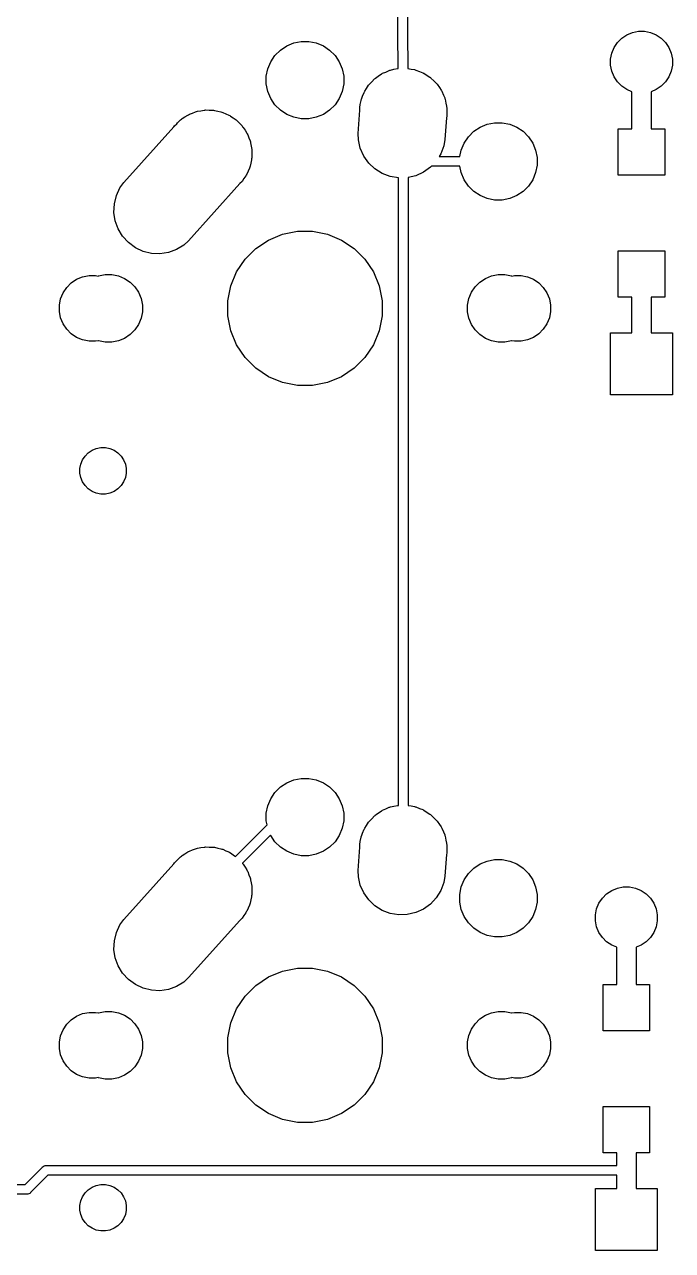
# Model space of a CAD drawing. Extents: x 53 to 306, y -113 to -54.
# Drawn here: x 130.86 to 147.61, y -110.08 to -78.39 of the extents above; entities that cross this region are included whole.
import ezdxf

# ---------------------------------------------------------------- set-up
doc = ezdxf.new("R2010")
doc.units = 0
doc.layers.add('BLACK', color=7, linetype='CONTINUOUS')

msp = doc.modelspace()

# ---------------------------------------------------------------- linework, layer by layer
at = {"layer": 'BLACK', "linetype": 'CONTINUOUS'}
for p, q in [((140.519, -79.5234), (140.501, -76.9581)), ((140.751, -76.9117), (140.769, -79.5213)), ((146.433, -78.652), (146.579, -78.5917)), ((146.579, -78.5917), (146.733, -78.561)), ((146.733, -78.561), (146.891, -78.561)), ((146.891, -78.561), (147.045, -78.5917)), ((147.045, -78.5917), (147.191, -78.652)), ((137.638, -78.9388), (137.82, -78.8634)), ((137.82, -78.8634), (138.014, -78.825)), ((138.014, -78.825), (138.21, -78.825)), ((138.21, -78.825), (138.404, -78.8634)), ((138.404, -78.8634), (138.586, -78.9388)), ((146.103, -78.9821), (146.191, -78.851)), ((146.191, -78.851), (146.302, -78.7396)), ((146.302, -78.7396), (146.433, -78.652)), ((147.191, -78.652), (147.322, -78.7396)), ((147.322, -78.7396), (147.433, -78.851)), ((147.433, -78.851), (147.521, -78.9821)), ((137.226, -79.3513), (137.335, -79.1875)), ((137.335, -79.1875), (137.475, -79.0482)), ((137.475, -79.0482), (137.638, -78.9388)), ((138.586, -78.9388), (138.749, -79.0482)), ((138.749, -79.0482), (138.889, -79.1875)), ((138.889, -79.1875), (138.998, -79.3513)), ((146.012, -79.2822), (146.043, -79.1276)), ((146.043, -79.1276), (146.103, -78.9821)), ((147.521, -78.9821), (147.581, -79.1276)), ((147.581, -79.1276), (147.612, -79.2822)), ((137.112, -79.7265), (137.15, -79.5333)), ((137.15, -79.5333), (137.226, -79.3513)), ((138.998, -79.3513), (139.074, -79.5333)), ((139.074, -79.5333), (139.112, -79.7265)), ((140.324, -79.5632), (140.412, -79.5458)), ((140.412, -79.5458), (140.507, -79.5238)), ((140.507, -79.5238), (140.519, -79.5234)), ((140.769, -79.5213), (140.856, -79.5386)), ((140.856, -79.5386), (140.947, -79.5538)), ((146.012, -79.4398), (146.012, -79.2822)), ((146.043, -79.5944), (146.012, -79.4398)), ((147.612, -79.4398), (147.581, -79.5944)), ((147.612, -79.2822), (147.612, -79.4398)), ((137.112, -79.9235), (137.112, -79.7265)), ((139.112, -79.7265), (139.112, -79.9235)), ((139.836, -79.8698), (139.908, -79.7931)), ((139.908, -79.7931), (139.924, -79.782)), ((139.924, -79.782), (139.935, -79.7712)), ((139.935, -79.7712), (140.005, -79.7244)), ((140.005, -79.7244), (140.089, -79.6645)), ((140.089, -79.6645), (140.106, -79.6568)), ((140.106, -79.6568), (140.119, -79.648)), ((140.119, -79.648), (140.199, -79.6149)), ((140.199, -79.6149), (140.291, -79.5736)), ((140.291, -79.5736), (140.309, -79.5695)), ((140.309, -79.5695), (140.324, -79.5632)), ((140.947, -79.5538), (140.963, -79.5597)), ((140.963, -79.5597), (140.98, -79.5632)), ((140.98, -79.5632), (141.071, -79.6009)), ((141.071, -79.6009), (141.154, -79.6324)), ((141.154, -79.6324), (141.168, -79.641)), ((141.168, -79.641), (141.185, -79.648)), ((141.185, -79.648), (141.269, -79.7042)), ((141.269, -79.7042), (141.342, -79.7499)), ((141.342, -79.7499), (141.353, -79.7607)), ((141.353, -79.7607), (141.369, -79.7712)), ((141.369, -79.7712), (141.442, -79.8444)), ((141.442, -79.8444), (141.503, -79.9018)), ((146.103, -79.7399), (146.043, -79.5944)), ((146.191, -79.871), (146.103, -79.7399)), ((147.521, -79.7399), (147.433, -79.871)), ((147.581, -79.5944), (147.521, -79.7399)), ((137.15, -80.1167), (137.112, -79.9235)), ((137.226, -80.2987), (137.15, -80.1167)), ((139.074, -80.1167), (138.998, -80.2987)), ((139.112, -79.9235), (139.074, -80.1167)), ((139.601, -80.2436), (139.639, -80.1423)), ((139.639, -80.1423), (139.649, -80.1256)), ((139.649, -80.1256), (139.655, -80.1121)), ((139.655, -80.1121), (139.7, -80.0452)), ((139.7, -80.0452), (139.757, -79.9545)), ((139.757, -79.9545), (139.77, -79.9403)), ((139.77, -79.9403), (139.778, -79.9279)), ((139.778, -79.9279), (139.836, -79.8698)), ((141.503, -79.9018), (141.512, -79.9143)), ((141.512, -79.9143), (141.526, -79.9279)), ((141.526, -79.9279), (141.585, -80.0157)), ((141.585, -80.0157), (141.632, -80.0823)), ((141.632, -80.0823), (141.638, -80.0959)), ((141.638, -80.0959), (141.649, -80.1121)), ((141.649, -80.1121), (141.69, -80.2113)), ((146.302, -79.9824), (146.191, -79.871)), ((146.433, -80.07), (146.302, -79.9824)), ((146.562, -80.1234), (146.433, -80.07)), ((146.562, -81.086), (146.562, -80.1234)), ((147.191, -80.07), (147.062, -80.1234)), ((147.062, -80.1234), (147.062, -81.086)), ((147.322, -79.9824), (147.191, -80.07)), ((147.433, -79.871), (147.322, -79.9824)), ((137.335, -80.4625), (137.226, -80.2987)), ((137.475, -80.6018), (137.335, -80.4625)), ((138.889, -80.4625), (138.749, -80.6018)), ((138.998, -80.2987), (138.889, -80.4625)), ((139.527, -80.5342), (139.542, -80.457)), ((139.542, -80.457), (139.56, -80.3495)), ((139.56, -80.3495), (139.567, -80.331)), ((139.567, -80.331), (139.57, -80.3169)), ((139.57, -80.3169), (139.601, -80.2436)), ((141.69, -80.2113), (141.723, -80.2844)), ((141.723, -80.2844), (141.726, -80.2986)), ((141.726, -80.2986), (141.734, -80.3169)), ((141.734, -80.3169), (141.755, -80.4233)), ((141.755, -80.4233), (141.773, -80.5003)), ((134.934, -80.8204), (135.008, -80.7757)), ((135.008, -80.7757), (135.079, -80.728)), ((135.079, -80.728), (135.102, -80.7185)), ((135.102, -80.7185), (135.124, -80.7055)), ((135.124, -80.7055), (135.205, -80.6761)), ((135.205, -80.6761), (135.284, -80.6432)), ((135.284, -80.6432), (135.308, -80.6384)), ((135.308, -80.6384), (135.332, -80.6298)), ((135.332, -80.6298), (135.417, -80.6167)), ((135.417, -80.6167), (135.501, -80.6)), ((135.501, -80.6), (135.526, -80.6)), ((135.526, -80.6), (135.551, -80.5962)), ((135.551, -80.5962), (135.637, -80.6)), ((135.637, -80.6), (135.723, -80.6)), ((135.723, -80.6), (135.747, -80.6049)), ((135.747, -80.6049), (135.772, -80.606)), ((135.772, -80.606), (135.856, -80.6265)), ((135.856, -80.6265), (135.94, -80.6432)), ((135.94, -80.6432), (135.963, -80.6528)), ((135.963, -80.6528), (135.987, -80.6587)), ((135.987, -80.6587), (136.065, -80.6951)), ((136.065, -80.6951), (136.145, -80.728)), ((136.145, -80.728), (136.166, -80.7419)), ((136.166, -80.7419), (136.188, -80.7525)), ((136.188, -80.7525), (136.258, -80.8034)), ((136.258, -80.8034), (136.329, -80.8512)), ((137.638, -80.7112), (137.475, -80.6018)), ((137.82, -80.7866), (137.638, -80.7112)), ((138.014, -80.825), (137.82, -80.7866)), ((138.404, -80.7866), (138.21, -80.825)), ((138.586, -80.7112), (138.404, -80.7866)), ((138.749, -80.6018), (138.586, -80.7112)), ((139.486, -81.2036), (139.527, -80.6)), ((139.527, -80.6), (139.527, -80.5342)), ((141.769, -80.7971), (141.731, -81.3567)), ((141.777, -80.7558), (141.769, -80.7971)), ((141.773, -80.5003), (141.773, -80.5147)), ((141.773, -80.5147), (141.777, -80.5342)), ((141.777, -80.5342), (141.777, -80.6433)), ((141.777, -80.6433), (141.778, -80.6663)), ((141.778, -80.6663), (141.777, -80.6765)), ((141.777, -80.6765), (141.777, -80.7558)), ((133.428, -82.4748), (134.721, -81.0333)), ((134.721, -81.0333), (134.738, -81.0079)), ((134.738, -81.0079), (134.795, -80.9512)), ((134.795, -80.9512), (134.812, -80.9325)), ((134.812, -80.9325), (134.834, -80.9118)), ((134.834, -80.9118), (134.895, -80.8512)), ((134.895, -80.8512), (134.916, -80.8373)), ((134.916, -80.8373), (134.934, -80.8204)), ((136.329, -80.8512), (136.347, -80.8688)), ((136.347, -80.8688), (136.367, -80.8836)), ((136.367, -80.8836), (136.425, -80.947)), ((136.425, -80.947), (136.486, -81.0079)), ((136.486, -81.0079), (136.5, -81.0286)), ((136.5, -81.0286), (136.517, -81.047)), ((136.517, -81.047), (136.561, -81.1205)), ((136.561, -81.1205), (136.609, -81.1921)), ((138.21, -80.825), (138.014, -80.825)), ((142.475, -81.1482), (142.638, -81.0388)), ((142.638, -81.0388), (142.82, -80.9634)), ((142.82, -80.9634), (143.014, -80.925)), ((143.014, -80.925), (143.21, -80.925)), ((143.21, -80.925), (143.404, -80.9634)), ((143.404, -80.9634), (143.586, -81.0388)), ((143.586, -81.0388), (143.749, -81.1482)), ((146.212, -82.286), (146.212, -81.086)), ((146.212, -81.086), (146.562, -81.086)), ((147.062, -81.086), (147.412, -81.086)), ((147.412, -81.086), (147.412, -82.286)), ((136.609, -81.1921), (136.619, -81.2152)), ((136.619, -81.2152), (136.631, -81.2365)), ((136.631, -81.2365), (136.661, -81.3172)), ((136.661, -81.3172), (136.694, -81.3969)), ((136.694, -81.3969), (136.699, -81.4214)), ((136.699, -81.4214), (136.707, -81.4448)), ((136.707, -81.4448), (136.72, -81.5296)), ((139.491, -81.3696), (139.486, -81.2036)), ((139.541, -81.5856), (139.491, -81.3696)), ((141.731, -81.3567), (141.703, -81.5204)), ((142.226, -81.4513), (142.335, -81.2875)), ((142.335, -81.2875), (142.475, -81.1482)), ((143.749, -81.1482), (143.889, -81.2875)), ((143.889, -81.2875), (143.998, -81.4513)), ((136.72, -81.5296), (136.737, -81.6142)), ((136.737, -81.6142), (136.737, -81.6392)), ((136.737, -81.6392), (136.741, -81.6639)), ((136.741, -81.6639), (136.737, -81.7495)), ((136.737, -81.7495), (136.737, -81.8358)), ((139.632, -81.7877), (139.541, -81.5856)), ((141.625, -81.7276), (141.579, -81.8)), ((141.703, -81.5204), (141.625, -81.7276)), ((142.117, -81.8), (142.15, -81.6333)), ((142.15, -81.6333), (142.226, -81.4513)), ((143.998, -81.4513), (144.074, -81.6333)), ((144.074, -81.6333), (144.112, -81.8265)), ((136.684, -82.0763), (136.678, -82.1005)), ((136.694, -82.0532), (136.684, -82.0763)), ((136.711, -81.9685), (136.694, -82.0532)), ((136.731, -81.8852), (136.711, -81.9685)), ((136.732, -81.8604), (136.731, -81.8852)), ((136.737, -81.8358), (136.732, -81.8604)), ((139.76, -81.9681), (139.632, -81.7877)), ((139.921, -82.12), (139.76, -81.9681)), ((141.355, -82.0769), (141.175, -82.2055)), ((141.38, -82.05), (141.355, -82.0769)), ((142.117, -82.05), (141.38, -82.05)), ((141.579, -81.8), (142.117, -81.8)), ((142.15, -82.2167), (142.117, -82.05)), ((144.112, -82.0235), (144.074, -82.2167)), ((144.112, -81.8265), (144.112, -82.0235)), ((136.534, -82.3704), (136.486, -82.4421)), ((136.585, -82.3013), (136.534, -82.3704)), ((136.595, -82.2787), (136.585, -82.3013)), ((136.609, -82.2579), (136.595, -82.2787)), ((136.642, -82.1782), (136.609, -82.2579)), ((136.678, -82.1005), (136.642, -82.1782)), ((140.109, -82.2376), (139.921, -82.12)), ((140.317, -82.3162), (140.109, -82.2376)), ((140.527, -82.3515), (140.317, -82.3162)), ((140.527, -98.5728), (140.527, -82.3515)), ((140.973, -82.2964), (140.777, -82.3415)), ((140.777, -82.3415), (140.777, -98.5728)), ((141.175, -82.2055), (140.973, -82.2964)), ((142.226, -82.3987), (142.15, -82.2167)), ((142.335, -82.5625), (142.226, -82.3987)), ((143.998, -82.3987), (143.889, -82.5625)), ((144.074, -82.2167), (143.998, -82.3987)), ((147.412, -82.286), (146.212, -82.286)), ((133.236, -82.8095), (133.329, -82.6087)), ((133.329, -82.6087), (133.428, -82.4748)), ((136.429, -82.4991), (135.102, -83.9774)), ((136.486, -82.4421), (136.429, -82.4991)), ((142.475, -82.7018), (142.335, -82.5625)), ((142.638, -82.8112), (142.475, -82.7018)), ((143.749, -82.7018), (143.586, -82.8112)), ((143.889, -82.5625), (143.749, -82.7018)), ((133.173, -83.2461), (133.183, -83.0247)), ((133.183, -83.0247), (133.236, -82.8095)), ((142.82, -82.8866), (142.638, -82.8112)), ((143.014, -82.925), (142.82, -82.8866)), ((143.21, -82.925), (143.014, -82.925)), ((143.404, -82.8866), (143.21, -82.925)), ((143.586, -82.8112), (143.404, -82.8866)), ((133.207, -83.4652), (133.173, -83.2461)), ((133.283, -83.6734), (133.207, -83.4652)), ((133.397, -83.863), (133.283, -83.6734)), ((133.547, -84.0264), (133.397, -83.863)), ((135.102, -83.9774), (134.98, -84.0896)), ((136.841, -84.1762), (137.168, -83.958)), ((137.168, -83.958), (137.53, -83.8077)), ((137.53, -83.8077), (137.916, -83.7311)), ((137.916, -83.7311), (138.308, -83.7311)), ((138.308, -83.7311), (138.694, -83.8077)), ((138.694, -83.8077), (139.056, -83.958)), ((139.056, -83.958), (139.383, -84.1762)), ((133.726, -84.1575), (133.547, -84.0264)), ((133.927, -84.2513), (133.726, -84.1575)), ((134.142, -84.304), (133.927, -84.2513)), ((134.582, -84.2802), (134.363, -84.3138)), ((134.79, -84.2045), (134.582, -84.2802)), ((134.98, -84.0896), (134.79, -84.2045)), ((136.563, -84.454), (136.841, -84.1762)), ((139.383, -84.1762), (139.661, -84.454)), ((146.212, -85.436), (146.212, -84.236)), ((146.212, -84.236), (147.412, -84.236)), ((147.412, -84.236), (147.412, -85.436)), ((134.363, -84.3138), (134.142, -84.304)), ((136.345, -84.7805), (136.563, -84.454)), ((139.661, -84.454), (139.879, -84.7805)), ((132.209, -84.9717), (132.364, -84.9077)), ((132.364, -84.9077), (132.528, -84.875)), ((132.528, -84.875), (132.696, -84.875)), ((132.696, -84.875), (132.765, -84.8887)), ((132.765, -84.8887), (132.777, -84.8836)), ((132.777, -84.8836), (132.946, -84.85)), ((132.946, -84.85), (133.118, -84.85)), ((133.118, -84.85), (133.287, -84.8836)), ((133.287, -84.8836), (133.446, -84.9496)), ((136.195, -85.1434), (136.345, -84.7805)), ((139.879, -84.7805), (140.029, -85.1434)), ((142.778, -84.9496), (142.937, -84.8836)), ((142.937, -84.8836), (143.106, -84.85)), ((143.106, -84.85), (143.278, -84.85)), ((143.278, -84.85), (143.447, -84.8836)), ((143.447, -84.8836), (143.459, -84.8887)), ((143.459, -84.8887), (143.528, -84.875)), ((143.528, -84.875), (143.696, -84.875)), ((143.696, -84.875), (143.86, -84.9077)), ((143.86, -84.9077), (144.015, -84.9717)), ((131.859, -85.3224), (131.952, -85.1832)), ((131.952, -85.1832), (132.07, -85.0648)), ((132.07, -85.0648), (132.209, -84.9717)), ((133.446, -84.9496), (133.59, -85.0453)), ((133.59, -85.0453), (133.712, -85.1672)), ((133.712, -85.1672), (133.807, -85.3105)), ((136.118, -85.5286), (136.195, -85.1434)), ((140.029, -85.1434), (140.106, -85.5286)), ((142.417, -85.3105), (142.512, -85.1672)), ((142.512, -85.1672), (142.634, -85.0453)), ((142.634, -85.0453), (142.778, -84.9496)), ((144.015, -84.9717), (144.154, -85.0648)), ((144.154, -85.0648), (144.272, -85.1832)), ((144.272, -85.1832), (144.365, -85.3224)), ((131.762, -85.6413), (131.795, -85.4771)), ((131.795, -85.4771), (131.859, -85.3224)), ((133.807, -85.3105), (133.873, -85.4698)), ((133.873, -85.4698), (133.907, -85.6388)), ((136.118, -85.9214), (136.118, -85.5286)), ((140.106, -85.5286), (140.106, -85.9214)), ((142.317, -85.6388), (142.351, -85.4698)), ((142.351, -85.4698), (142.417, -85.3105)), ((144.365, -85.3224), (144.429, -85.4771)), ((144.429, -85.4771), (144.462, -85.6413)), ((146.562, -85.436), (146.212, -85.436)), ((146.562, -86.361), (146.562, -85.436)), ((147.412, -85.436), (147.062, -85.436)), ((147.062, -85.436), (147.062, -86.361)), ((131.762, -85.8087), (131.762, -85.6413)), ((131.795, -85.9729), (131.762, -85.8087)), ((133.907, -85.8112), (133.873, -85.9802)), ((133.907, -85.6388), (133.907, -85.8112)), ((142.317, -85.8112), (142.317, -85.6388)), ((142.351, -85.9802), (142.317, -85.8112)), ((144.462, -85.8087), (144.429, -85.9729)), ((144.462, -85.6413), (144.462, -85.8087)), ((131.859, -86.1276), (131.795, -85.9729)), ((131.952, -86.2668), (131.859, -86.1276)), ((133.807, -86.1395), (133.712, -86.2828)), ((133.873, -85.9802), (133.807, -86.1395)), ((136.195, -86.3066), (136.118, -85.9214)), ((140.106, -85.9214), (140.029, -86.3066)), ((142.417, -86.1395), (142.351, -85.9802)), ((142.512, -86.2828), (142.417, -86.1395)), ((144.365, -86.1276), (144.272, -86.2668)), ((144.429, -85.9729), (144.365, -86.1276)), ((132.07, -86.3852), (131.952, -86.2668)), ((132.209, -86.4783), (132.07, -86.3852)), ((132.364, -86.5423), (132.209, -86.4783)), ((133.446, -86.5004), (133.287, -86.5664)), ((133.59, -86.4047), (133.446, -86.5004)), ((133.712, -86.2828), (133.59, -86.4047)), ((136.345, -86.6695), (136.195, -86.3066)), ((140.029, -86.3066), (139.879, -86.6695)), ((142.634, -86.4047), (142.512, -86.2828)), ((142.778, -86.5004), (142.634, -86.4047)), ((142.937, -86.5664), (142.778, -86.5004)), ((144.015, -86.4783), (143.86, -86.5423)), ((144.154, -86.3852), (144.015, -86.4783)), ((144.272, -86.2668), (144.154, -86.3852)), ((146.012, -87.961), (146.012, -86.361)), ((146.012, -86.361), (146.562, -86.361)), ((147.062, -86.361), (147.612, -86.361)), ((147.612, -86.361), (147.612, -87.961)), ((132.528, -86.575), (132.364, -86.5423)), ((132.696, -86.575), (132.528, -86.575)), ((132.765, -86.5613), (132.696, -86.575)), ((132.777, -86.5664), (132.765, -86.5613)), ((132.946, -86.6), (132.777, -86.5664)), ((133.118, -86.6), (132.946, -86.6)), ((133.287, -86.5664), (133.118, -86.6)), ((136.563, -86.996), (136.345, -86.6695)), ((139.879, -86.6695), (139.661, -86.996)), ((143.106, -86.6), (142.937, -86.5664)), ((143.278, -86.6), (143.106, -86.6)), ((143.447, -86.5664), (143.278, -86.6)), ((143.459, -86.5613), (143.447, -86.5664)), ((143.528, -86.575), (143.459, -86.5613)), ((143.696, -86.575), (143.528, -86.575)), ((143.86, -86.5423), (143.696, -86.575)), ((136.841, -87.2738), (136.563, -86.996)), ((139.661, -86.996), (139.383, -87.2738)), ((137.168, -87.492), (136.841, -87.2738)), ((139.383, -87.2738), (139.056, -87.492)), ((137.53, -87.6423), (137.168, -87.492)), ((137.916, -87.7189), (137.53, -87.6423)), ((138.308, -87.7189), (137.916, -87.7189)), ((138.694, -87.6423), (138.308, -87.7189)), ((139.056, -87.492), (138.694, -87.6423)), ((147.612, -87.961), (146.012, -87.961)), ((132.608, -89.3933), (132.717, -89.3481)), ((132.717, -89.3481), (132.833, -89.325)), ((132.833, -89.325), (132.951, -89.325)), ((132.951, -89.325), (133.067, -89.3481)), ((133.067, -89.3481), (133.176, -89.3933)), ((132.315, -89.75), (132.36, -89.6408)), ((132.36, -89.6408), (132.426, -89.5425)), ((132.426, -89.5425), (132.51, -89.459)), ((132.51, -89.459), (132.608, -89.3933)), ((133.176, -89.3933), (133.274, -89.459)), ((133.274, -89.459), (133.358, -89.5425)), ((133.358, -89.5425), (133.424, -89.6408)), ((133.424, -89.6408), (133.469, -89.75)), ((132.292, -89.8659), (132.315, -89.75)), ((132.292, -89.9841), (132.292, -89.8659)), ((132.315, -90.1), (132.292, -89.9841)), ((133.469, -89.75), (133.492, -89.8659)), ((133.492, -89.9841), (133.469, -90.1)), ((133.492, -89.8659), (133.492, -89.9841)), ((132.36, -90.2092), (132.315, -90.1)), ((132.426, -90.3075), (132.36, -90.2092)), ((132.51, -90.391), (132.426, -90.3075)), ((133.358, -90.3075), (133.274, -90.391)), ((133.424, -90.2092), (133.358, -90.3075)), ((133.469, -90.1), (133.424, -90.2092)), ((132.608, -90.4567), (132.51, -90.391)), ((132.717, -90.5019), (132.608, -90.4567)), ((132.833, -90.525), (132.717, -90.5019)), ((132.951, -90.525), (132.833, -90.525)), ((133.067, -90.5019), (132.951, -90.525)), ((133.176, -90.4567), (133.067, -90.5019)), ((133.274, -90.391), (133.176, -90.4567)), ((137.638, -97.9888), (137.82, -97.9134)), ((137.82, -97.9134), (138.014, -97.875)), ((138.014, -97.875), (138.21, -97.875)), ((138.21, -97.875), (138.404, -97.9134)), ((138.404, -97.9134), (138.586, -97.9888)), ((137.226, -98.4013), (137.335, -98.2375)), ((137.335, -98.2375), (137.475, -98.0982)), ((137.475, -98.0982), (137.638, -97.9888)), ((138.586, -97.9888), (138.749, -98.0982)), ((138.749, -98.0982), (138.889, -98.2375)), ((138.889, -98.2375), (138.998, -98.4013)), ((137.15, -98.5833), (137.226, -98.4013)), ((138.998, -98.4013), (139.074, -98.5833)), ((137.112, -98.7765), (137.15, -98.5833)), ((137.112, -98.9735), (137.112, -98.7765)), ((139.074, -98.5833), (139.112, -98.7765)), ((139.112, -98.7765), (139.112, -98.9735)), ((139.836, -98.9198), (139.908, -98.8431)), ((139.908, -98.8431), (139.924, -98.832)), ((139.924, -98.832), (139.935, -98.8212)), ((139.935, -98.8212), (140.005, -98.7744)), ((140.005, -98.7744), (140.089, -98.7145)), ((140.089, -98.7145), (140.106, -98.7068)), ((140.106, -98.7068), (140.119, -98.698)), ((140.119, -98.698), (140.199, -98.6649)), ((140.199, -98.6649), (140.291, -98.6236)), ((140.291, -98.6236), (140.309, -98.6195)), ((140.309, -98.6195), (140.324, -98.6132)), ((140.324, -98.6132), (140.412, -98.5958)), ((140.412, -98.5958), (140.507, -98.5738)), ((140.507, -98.5738), (140.525, -98.5733)), ((140.525, -98.5733), (140.527, -98.5728)), ((140.777, -98.5728), (140.856, -98.5886)), ((140.856, -98.5886), (140.947, -98.6038)), ((140.947, -98.6038), (140.963, -98.6097)), ((140.963, -98.6097), (140.98, -98.6132)), ((140.98, -98.6132), (141.071, -98.6509)), ((141.071, -98.6509), (141.154, -98.6824)), ((141.154, -98.6824), (141.168, -98.691)), ((141.168, -98.691), (141.185, -98.698)), ((141.185, -98.698), (141.269, -98.7542)), ((141.269, -98.7542), (141.342, -98.7999)), ((141.342, -98.7999), (141.353, -98.8107)), ((141.353, -98.8107), (141.369, -98.8212)), ((141.369, -98.8212), (141.442, -98.8944)), ((136.317, -99.8931), (137.133, -99.0775)), ((137.133, -99.0775), (137.112, -98.9735)), ((139.074, -99.1667), (138.998, -99.3487)), ((139.112, -98.9735), (139.074, -99.1667)), ((139.601, -99.2936), (139.639, -99.1923)), ((139.639, -99.1923), (139.649, -99.1756)), ((139.649, -99.1756), (139.655, -99.1621)), ((139.655, -99.1621), (139.7, -99.0952)), ((139.7, -99.0952), (139.757, -99.0045)), ((139.757, -99.0045), (139.77, -98.9903)), ((139.77, -98.9903), (139.778, -98.9779)), ((139.778, -98.9779), (139.836, -98.9198)), ((141.442, -98.8944), (141.503, -98.9518)), ((141.503, -98.9518), (141.512, -98.9643)), ((141.512, -98.9643), (141.526, -98.9779)), ((141.526, -98.9779), (141.585, -99.0657)), ((141.585, -99.0657), (141.632, -99.1323)), ((141.632, -99.1323), (141.638, -99.1459)), ((141.638, -99.1459), (141.649, -99.1621)), ((141.649, -99.1621), (141.69, -99.2613)), ((137.223, -99.3411), (136.494, -100.07)), ((137.226, -99.3487), (137.223, -99.3411)), ((137.335, -99.5125), (137.226, -99.3487)), ((137.475, -99.6518), (137.335, -99.5125)), ((138.889, -99.5125), (138.749, -99.6518)), ((138.998, -99.3487), (138.889, -99.5125)), ((139.527, -99.5842), (139.542, -99.507)), ((139.542, -99.507), (139.56, -99.3995)), ((139.56, -99.3995), (139.567, -99.381)), ((139.567, -99.381), (139.57, -99.3668)), ((139.57, -99.3668), (139.601, -99.2936)), ((141.69, -99.2613), (141.723, -99.3344)), ((141.723, -99.3344), (141.726, -99.3486)), ((141.726, -99.3486), (141.734, -99.3668)), ((141.734, -99.3668), (141.755, -99.4732)), ((141.755, -99.4732), (141.773, -99.5503)), ((134.934, -99.8704), (135.008, -99.8257)), ((135.008, -99.8257), (135.079, -99.778)), ((135.079, -99.778), (135.102, -99.7685)), ((135.102, -99.7685), (135.124, -99.7555)), ((135.124, -99.7555), (135.205, -99.7261)), ((135.205, -99.7261), (135.284, -99.6932)), ((135.284, -99.6932), (135.308, -99.6884)), ((135.308, -99.6884), (135.332, -99.6798)), ((135.332, -99.6798), (135.417, -99.6667)), ((135.417, -99.6667), (135.501, -99.65)), ((135.501, -99.65), (135.526, -99.65)), ((135.526, -99.65), (135.551, -99.6462)), ((135.551, -99.6462), (135.637, -99.65)), ((135.637, -99.65), (135.723, -99.65)), ((135.723, -99.65), (135.747, -99.6549)), ((135.747, -99.6549), (135.772, -99.656)), ((135.772, -99.656), (135.856, -99.6765)), ((135.856, -99.6765), (135.94, -99.6932)), ((135.94, -99.6932), (135.963, -99.7028)), ((135.963, -99.7028), (135.987, -99.7087)), ((135.987, -99.7087), (136.065, -99.7451)), ((136.065, -99.7451), (136.145, -99.778)), ((136.145, -99.778), (136.166, -99.7919)), ((136.166, -99.7919), (136.188, -99.8025)), ((136.188, -99.8025), (136.258, -99.8534)), ((137.638, -99.7612), (137.475, -99.6518)), ((137.82, -99.8366), (137.638, -99.7612)), ((138.586, -99.7612), (138.404, -99.8366)), ((138.749, -99.6518), (138.586, -99.7612)), ((139.486, -100.254), (139.527, -99.65)), ((139.527, -99.65), (139.527, -99.5842)), ((141.777, -99.8058), (141.769, -99.8471)), ((141.773, -99.5503), (141.773, -99.5647)), ((141.773, -99.5647), (141.777, -99.5842)), ((141.777, -99.5842), (141.777, -99.6933)), ((141.777, -99.6933), (141.778, -99.7163)), ((141.778, -99.7163), (141.777, -99.7265)), ((141.777, -99.7265), (141.777, -99.8058)), ((133.428, -101.525), (134.721, -100.083)), ((134.721, -100.083), (134.738, -100.058)), ((134.738, -100.058), (134.795, -100.001)), ((134.795, -100.001), (134.812, -99.9825)), ((134.812, -99.9825), (134.834, -99.9618)), ((134.834, -99.9618), (134.895, -99.9012)), ((134.895, -99.9012), (134.916, -99.8873)), ((134.916, -99.8873), (134.934, -99.8704)), ((136.258, -99.8534), (136.317, -99.8931)), ((136.494, -100.07), (136.5, -100.079)), ((136.5, -100.079), (136.517, -100.097)), ((136.517, -100.097), (136.561, -100.171)), ((138.014, -99.875), (137.82, -99.8366)), ((138.21, -99.875), (138.014, -99.875)), ((138.404, -99.8366), (138.21, -99.875)), ((141.769, -99.8471), (141.731, -100.407)), ((142.475, -100.198), (142.638, -100.089)), ((142.638, -100.089), (142.82, -100.013)), ((142.82, -100.013), (143.014, -99.975)), ((143.014, -99.975), (143.21, -99.975)), ((143.21, -99.975), (143.404, -100.013)), ((143.404, -100.013), (143.586, -100.089)), ((143.586, -100.089), (143.749, -100.198)), ((136.561, -100.171), (136.609, -100.242)), ((136.609, -100.242), (136.619, -100.265)), ((136.619, -100.265), (136.631, -100.287)), ((136.631, -100.287), (136.661, -100.367)), ((136.661, -100.367), (136.694, -100.447)), ((136.694, -100.447), (136.699, -100.471)), ((139.491, -100.42), (139.486, -100.254)), ((139.541, -100.636), (139.491, -100.42)), ((141.731, -100.407), (141.703, -100.57)), ((142.226, -100.501), (142.335, -100.338)), ((142.335, -100.338), (142.475, -100.198)), ((143.749, -100.198), (143.889, -100.338)), ((143.889, -100.338), (143.998, -100.501)), ((136.699, -100.471), (136.707, -100.495)), ((136.707, -100.495), (136.72, -100.58)), ((136.72, -100.58), (136.737, -100.664)), ((136.737, -100.664), (136.737, -100.689)), ((136.737, -100.689), (136.741, -100.714)), ((136.741, -100.714), (136.737, -100.8)), ((139.632, -100.838), (139.541, -100.636)), ((141.625, -100.778), (141.507, -100.966)), ((141.703, -100.57), (141.625, -100.778)), ((142.112, -100.877), (142.15, -100.683)), ((142.15, -100.683), (142.226, -100.501)), ((143.998, -100.501), (144.074, -100.683)), ((144.074, -100.683), (144.112, -100.877)), ((145.91, -100.859), (146.041, -100.771)), ((146.041, -100.771), (146.187, -100.711)), ((146.187, -100.711), (146.341, -100.68)), ((146.341, -100.68), (146.499, -100.68)), ((146.499, -100.68), (146.653, -100.711)), ((146.653, -100.711), (146.799, -100.771)), ((146.799, -100.771), (146.93, -100.859)), ((136.711, -101.019), (136.694, -101.103)), ((136.731, -100.935), (136.711, -101.019)), ((136.732, -100.91), (136.731, -100.935)), ((136.737, -100.886), (136.732, -100.91)), ((136.737, -100.8), (136.737, -100.886)), ((139.76, -101.018), (139.632, -100.838)), ((139.921, -101.17), (139.76, -101.018)), ((141.507, -100.966), (141.355, -101.127)), ((142.112, -101.073), (142.112, -100.877)), ((142.15, -101.267), (142.112, -101.073)), ((144.112, -101.073), (144.074, -101.267)), ((144.112, -100.877), (144.112, -101.073)), ((145.711, -101.101), (145.799, -100.97)), ((145.799, -100.97), (145.91, -100.859)), ((146.93, -100.859), (147.041, -100.97)), ((147.041, -100.97), (147.129, -101.101)), ((136.585, -101.351), (136.534, -101.42)), ((136.595, -101.329), (136.585, -101.351)), ((136.609, -101.308), (136.595, -101.329)), ((136.642, -101.228), (136.609, -101.308)), ((136.678, -101.15), (136.642, -101.228)), ((136.684, -101.126), (136.678, -101.15)), ((136.694, -101.103), (136.684, -101.126)), ((140.109, -101.288), (139.921, -101.17)), ((140.317, -101.366), (140.109, -101.288)), ((140.535, -101.403), (140.317, -101.366)), ((140.757, -101.396), (140.535, -101.403)), ((140.973, -101.346), (140.757, -101.396)), ((141.175, -101.255), (140.973, -101.346)), ((141.355, -101.127), (141.175, -101.255)), ((142.226, -101.449), (142.15, -101.267)), ((144.074, -101.267), (143.998, -101.449)), ((145.62, -101.401), (145.651, -101.247)), ((145.62, -101.559), (145.62, -101.401)), ((145.651, -101.247), (145.711, -101.101)), ((147.129, -101.101), (147.189, -101.247)), ((147.189, -101.247), (147.22, -101.401)), ((147.22, -101.401), (147.22, -101.559)), ((133.236, -101.86), (133.329, -101.659)), ((133.329, -101.659), (133.428, -101.525)), ((136.429, -101.549), (135.102, -103.027)), ((136.486, -101.492), (136.429, -101.549)), ((136.534, -101.42), (136.486, -101.492)), ((142.335, -101.612), (142.226, -101.449)), ((142.475, -101.752), (142.335, -101.612)), ((143.889, -101.612), (143.749, -101.752)), ((143.998, -101.449), (143.889, -101.612)), ((145.651, -101.713), (145.62, -101.559)), ((145.711, -101.859), (145.651, -101.713)), ((147.189, -101.713), (147.129, -101.859)), ((147.22, -101.559), (147.189, -101.713)), ((133.183, -102.075), (133.236, -101.86)), ((142.638, -101.861), (142.475, -101.752)), ((142.82, -101.937), (142.638, -101.861)), ((143.014, -101.975), (142.82, -101.937)), ((143.21, -101.975), (143.014, -101.975)), ((143.404, -101.937), (143.21, -101.975)), ((143.586, -101.861), (143.404, -101.937)), ((143.749, -101.752), (143.586, -101.861)), ((145.799, -101.99), (145.711, -101.859)), ((145.91, -102.101), (145.799, -101.99)), ((147.041, -101.99), (146.93, -102.101)), ((147.129, -101.859), (147.041, -101.99)), ((133.173, -102.296), (133.183, -102.075)), ((133.207, -102.515), (133.173, -102.296)), ((146.041, -102.189), (145.91, -102.101)), ((146.17, -102.242), (146.041, -102.189)), ((146.17, -103.205), (146.17, -102.242)), ((146.799, -102.189), (146.67, -102.242)), ((146.67, -102.242), (146.67, -103.205)), ((146.93, -102.101), (146.799, -102.189)), ((133.283, -102.723), (133.207, -102.515)), ((133.397, -102.913), (133.283, -102.723)), ((133.547, -103.076), (133.397, -102.913)), ((137.168, -103.008), (137.53, -102.858)), ((137.53, -102.858), (137.916, -102.781)), ((137.916, -102.781), (138.308, -102.781)), ((138.308, -102.781), (138.694, -102.858)), ((138.694, -102.858), (139.056, -103.008)), ((133.726, -103.208), (133.547, -103.076)), ((133.927, -103.301), (133.726, -103.208)), ((134.142, -103.354), (133.927, -103.301)), ((134.79, -103.254), (134.582, -103.33)), ((134.98, -103.14), (134.79, -103.254)), ((135.102, -103.027), (134.98, -103.14)), ((136.563, -103.504), (136.841, -103.226)), ((136.841, -103.226), (137.168, -103.008)), ((139.056, -103.008), (139.383, -103.226)), ((139.383, -103.226), (139.661, -103.504)), ((145.82, -104.405), (145.82, -103.205)), ((145.82, -103.205), (146.17, -103.205)), ((146.67, -103.205), (147.02, -103.205)), ((147.02, -103.205), (147.02, -104.405)), ((134.363, -103.364), (134.142, -103.354)), ((134.582, -103.33), (134.363, -103.364)), ((136.345, -103.831), (136.563, -103.504)), ((139.661, -103.504), (139.879, -103.831)), ((132.364, -103.958), (132.528, -103.925)), ((132.528, -103.925), (132.696, -103.925)), ((132.696, -103.925), (132.765, -103.939)), ((132.765, -103.939), (132.777, -103.934)), ((132.777, -103.934), (132.946, -103.9)), ((132.946, -103.9), (133.118, -103.9)), ((133.118, -103.9), (133.287, -103.934)), ((133.287, -103.934), (133.446, -104)), ((136.195, -104.193), (136.345, -103.831)), ((139.879, -103.831), (140.029, -104.193)), ((142.778, -104), (142.937, -103.934)), ((142.937, -103.934), (143.106, -103.9)), ((143.106, -103.9), (143.278, -103.9)), ((143.278, -103.9), (143.447, -103.934)), ((143.447, -103.934), (143.459, -103.939)), ((143.459, -103.939), (143.528, -103.925)), ((143.528, -103.925), (143.696, -103.925)), ((143.696, -103.925), (143.86, -103.958)), ((131.859, -104.372), (131.952, -104.233)), ((131.952, -104.233), (132.07, -104.115)), ((132.07, -104.115), (132.209, -104.022)), ((132.209, -104.022), (132.364, -103.958)), ((133.446, -104), (133.59, -104.095)), ((133.59, -104.095), (133.712, -104.217)), ((133.712, -104.217), (133.807, -104.361)), ((136.118, -104.579), (136.195, -104.193)), ((140.029, -104.193), (140.106, -104.579)), ((142.417, -104.361), (142.512, -104.217)), ((142.512, -104.217), (142.634, -104.095)), ((142.634, -104.095), (142.778, -104)), ((143.86, -103.958), (144.015, -104.022)), ((144.015, -104.022), (144.154, -104.115)), ((144.154, -104.115), (144.272, -104.233)), ((144.272, -104.233), (144.365, -104.372)), ((131.762, -104.691), (131.795, -104.527)), ((131.795, -104.527), (131.859, -104.372)), ((133.807, -104.361), (133.873, -104.52)), ((133.873, -104.52), (133.907, -104.689)), ((136.118, -104.971), (136.118, -104.579)), ((140.106, -104.579), (140.106, -104.971)), ((142.317, -104.689), (142.351, -104.52)), ((142.351, -104.52), (142.417, -104.361)), ((144.365, -104.372), (144.429, -104.527)), ((144.429, -104.527), (144.462, -104.691)), ((147.02, -104.405), (145.82, -104.405)), ((131.762, -104.859), (131.762, -104.691)), ((131.795, -105.023), (131.762, -104.859)), ((133.907, -104.861), (133.873, -105.03)), ((133.907, -104.689), (133.907, -104.861)), ((142.317, -104.861), (142.317, -104.689)), ((142.351, -105.03), (142.317, -104.861)), ((144.462, -104.859), (144.429, -105.023)), ((144.462, -104.691), (144.462, -104.859)), ((131.859, -105.178), (131.795, -105.023)), ((131.952, -105.317), (131.859, -105.178)), ((133.807, -105.189), (133.712, -105.333)), ((133.873, -105.03), (133.807, -105.189)), ((136.195, -105.357), (136.118, -104.971)), ((140.106, -104.971), (140.029, -105.357)), ((142.417, -105.189), (142.351, -105.03)), ((142.512, -105.333), (142.417, -105.189)), ((144.365, -105.178), (144.272, -105.317)), ((144.429, -105.023), (144.365, -105.178)), ((132.07, -105.435), (131.952, -105.317)), ((132.209, -105.528), (132.07, -105.435)), ((132.364, -105.592), (132.209, -105.528)), ((133.59, -105.455), (133.446, -105.55)), ((133.712, -105.333), (133.59, -105.455)), ((136.345, -105.719), (136.195, -105.357)), ((140.029, -105.357), (139.879, -105.719)), ((142.634, -105.455), (142.512, -105.333)), ((142.778, -105.55), (142.634, -105.455)), ((144.015, -105.528), (143.86, -105.592)), ((144.154, -105.435), (144.015, -105.528)), ((144.272, -105.317), (144.154, -105.435)), ((132.528, -105.625), (132.364, -105.592)), ((132.696, -105.625), (132.528, -105.625)), ((132.765, -105.611), (132.696, -105.625)), ((132.777, -105.616), (132.765, -105.611)), ((132.946, -105.65), (132.777, -105.616)), ((133.118, -105.65), (132.946, -105.65)), ((133.287, -105.616), (133.118, -105.65)), ((133.446, -105.55), (133.287, -105.616)), ((136.563, -106.046), (136.345, -105.719)), ((139.879, -105.719), (139.661, -106.046)), ((142.937, -105.616), (142.778, -105.55)), ((143.106, -105.65), (142.937, -105.616)), ((143.278, -105.65), (143.106, -105.65)), ((143.447, -105.616), (143.278, -105.65)), ((143.459, -105.611), (143.447, -105.616)), ((143.528, -105.625), (143.459, -105.611)), ((143.696, -105.625), (143.528, -105.625)), ((143.86, -105.592), (143.696, -105.625)), ((136.841, -106.324), (136.563, -106.046)), ((139.661, -106.046), (139.383, -106.324)), ((137.168, -106.542), (136.841, -106.324)), ((139.383, -106.324), (139.056, -106.542)), ((145.82, -107.555), (145.82, -106.355)), ((145.82, -106.355), (147.02, -106.355)), ((147.02, -106.355), (147.02, -107.555)), ((137.53, -106.692), (137.168, -106.542)), ((137.916, -106.769), (137.53, -106.692)), ((138.308, -106.769), (137.916, -106.769)), ((138.694, -106.692), (138.308, -106.769)), ((139.056, -106.542), (138.694, -106.692)), ((146.17, -107.555), (145.82, -107.555)), ((146.17, -107.885), (146.17, -107.555)), ((147.02, -107.555), (146.67, -107.555)), ((146.67, -107.555), (146.67, -108.48)), ((130.874, -108.375), (131.323, -107.926)), ((131.323, -107.926), (131.327, -107.921)), ((131.327, -107.921), (131.332, -107.917)), ((131.332, -107.917), (131.346, -107.905)), ((131.346, -107.905), (131.368, -107.894)), ((131.368, -107.894), (131.391, -107.887)), ((131.391, -107.887), (131.409, -107.885)), ((131.409, -107.885), (131.416, -107.884)), ((131.409, -107.885), (131.409, -107.885)), ((131.416, -107.884), (131.422, -107.885)), ((131.422, -107.885), (146.17, -107.885)), ((130.6, -108.375), (130.874, -108.375)), ((131.467, -108.135), (131.018, -108.584)), ((146.17, -108.135), (131.467, -108.135)), ((132.717, -108.398), (132.833, -108.375)), ((132.833, -108.375), (132.951, -108.375)), ((132.951, -108.375), (133.067, -108.398)), ((146.17, -108.48), (146.17, -108.135)), ((130.919, -108.625), (130.6, -108.625)), ((130.925, -108.626), (130.919, -108.625)), ((130.931, -108.625), (130.925, -108.626)), ((130.95, -108.623), (130.931, -108.625)), ((130.931, -108.625), (130.931, -108.625)), ((130.973, -108.616), (130.95, -108.623)), ((130.995, -108.604), (130.973, -108.616)), ((131.014, -108.589), (130.995, -108.604)), ((131.018, -108.584), (131.014, -108.589)), ((132.315, -108.8), (132.36, -108.691)), ((132.36, -108.691), (132.426, -108.593)), ((132.426, -108.593), (132.51, -108.509)), ((132.51, -108.509), (132.608, -108.443)), ((132.608, -108.443), (132.717, -108.398)), ((133.067, -108.398), (133.176, -108.443)), ((133.176, -108.443), (133.274, -108.509)), ((133.274, -108.509), (133.358, -108.593)), ((133.358, -108.593), (133.424, -108.691)), ((133.424, -108.691), (133.469, -108.8)), ((145.62, -110.08), (145.62, -108.48)), ((145.62, -108.48), (146.17, -108.48)), ((146.67, -108.48), (147.22, -108.48)), ((147.22, -108.48), (147.22, -110.08)), ((132.292, -108.916), (132.315, -108.8)), ((132.292, -109.034), (132.292, -108.916)), ((133.469, -108.8), (133.492, -108.916)), ((133.492, -108.916), (133.492, -109.034)), ((132.315, -109.15), (132.292, -109.034)), ((132.36, -109.259), (132.315, -109.15)), ((132.426, -109.357), (132.36, -109.259)), ((133.424, -109.259), (133.358, -109.357)), ((133.469, -109.15), (133.424, -109.259)), ((133.492, -109.034), (133.469, -109.15)), ((132.51, -109.441), (132.426, -109.357)), ((132.608, -109.507), (132.51, -109.441)), ((132.717, -109.552), (132.608, -109.507)), ((132.833, -109.575), (132.717, -109.552)), ((132.951, -109.575), (132.833, -109.575)), ((133.067, -109.552), (132.951, -109.575)), ((133.176, -109.507), (133.067, -109.552)), ((133.274, -109.441), (133.176, -109.507)), ((133.358, -109.357), (133.274, -109.441)), ((147.22, -110.08), (145.62, -110.08))]:
    msp.add_line(p, q, dxfattribs=at)

doc.saveas('drawing.dxf')
